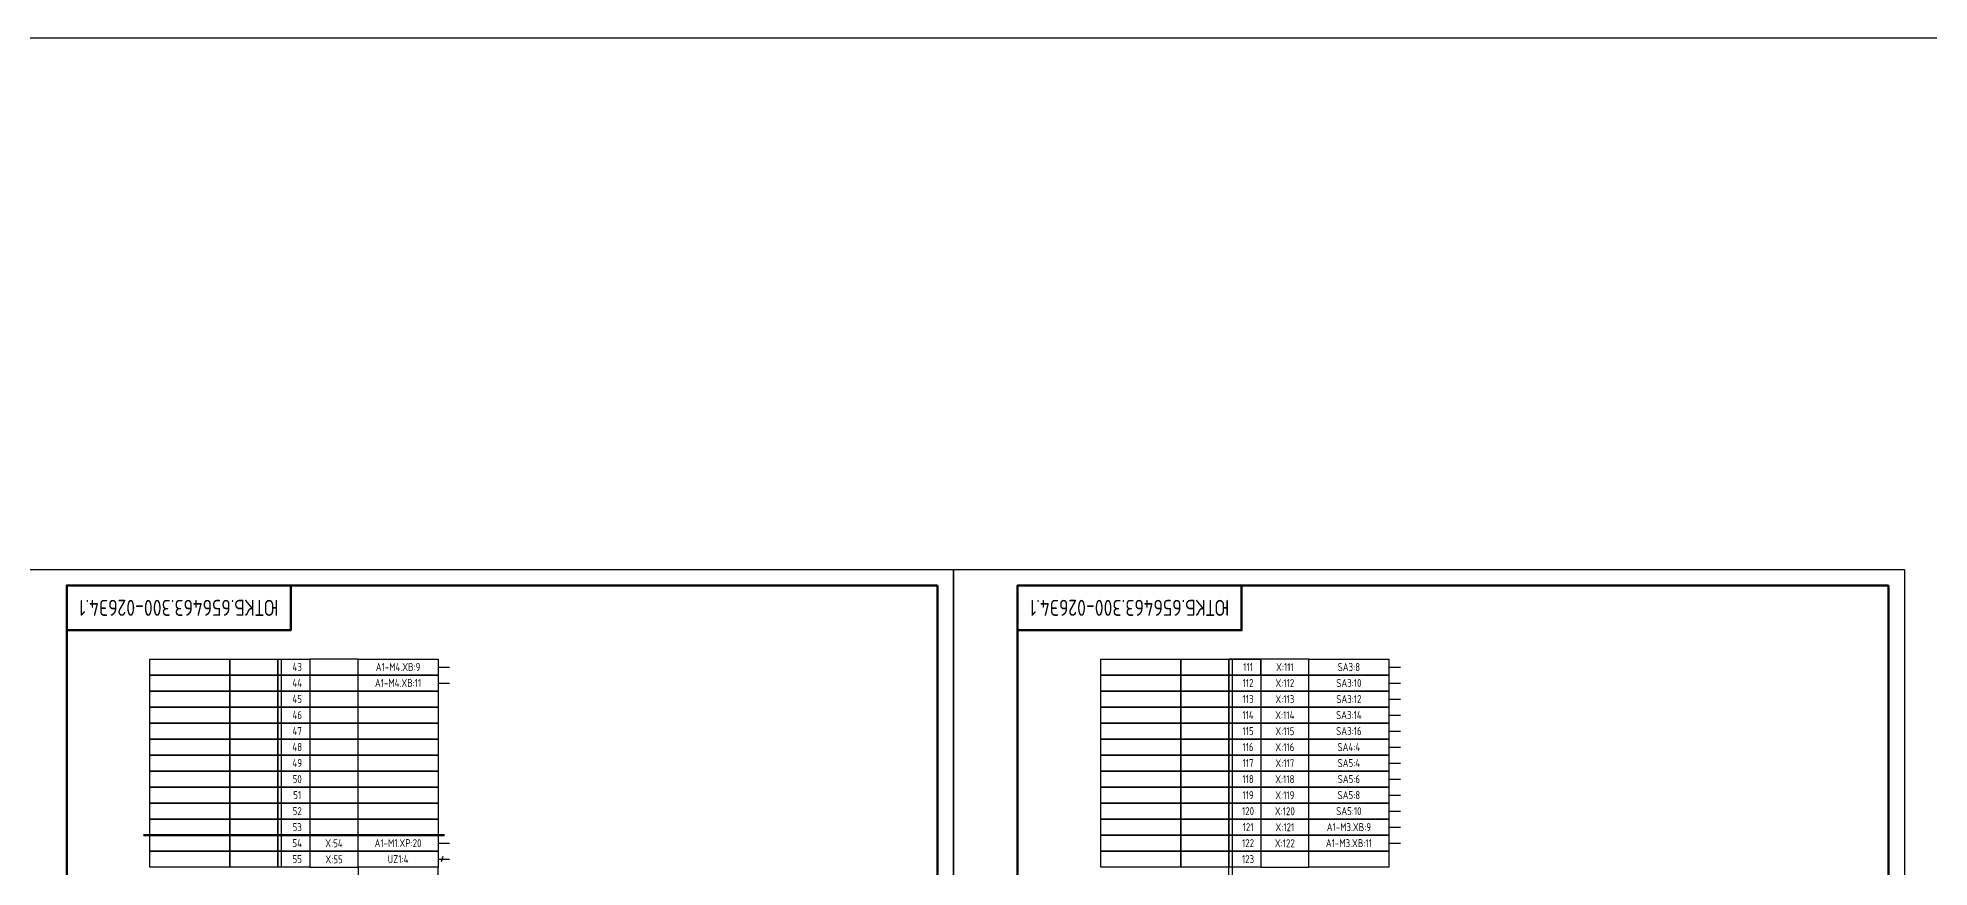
# Model space of a CAD drawing. Header units: millimetres. Extents: x -1117 to 4405, y -90 to 586.
# Drawn here: x 1988 to 2579, y 327 to 586 of the extents above; entities that cross this region are included whole.
import ezdxf

# ---------------------------------------------------------------- set-up
doc = ezdxf.new("R2010")
doc.units = ezdxf.units.MM
doc.styles.add('Gost_type_A', font='GOST_A.TTF')

# ---------------------------------------------------------------- blocks, each defined once
blk = doc.blocks.new('Штамп угловой верхний')
at = {"lineweight": 50}
blk.add_lwpolyline([(0, 0), (70, 0), (70, -14), (0, -14)], close=True, dxfattribs=at)

msp = doc.modelspace()

# ---------------------------------------------------------------- linework, layer by layer
for p, q in [((2113, 389.5), (2116.62, 389.5)), ((2113, 384.5), (2116.62, 384.5)), ((2410, 389.5), (2413.62, 389.5)), ((2410, 384.5), (2413.62, 384.5)), ((2410, 379.5), (2413.62, 379.5)), ((2410, 374.5), (2413.62, 374.5)), ((2410, 369.5), (2413.62, 369.5)), ((2410, 364.5), (2413.62, 364.5)), ((2410, 359.5), (2413.62, 359.5)), ((2410, 354.5), (2413.62, 354.5)), ((2410, 349.5), (2413.62, 349.5)), ((2410, 344.5), (2413.62, 344.5)), ((2410, 339.5), (2413.62, 339.5)), ((2113, 334.5), (2116.62, 334.5)), ((2410, 334.5), (2413.62, 334.5)), ((2113, 329.5), (2116.62, 329.5)), ((2114.54, 330.31), (2113.96, 328.69))]:
    msp.add_line(p, q)
at = {"lineweight": 50}
msp.add_line((2021, 337), (2115, 337), dxfattribs=at)
at = {"color": 6}
msp.add_lwpolyline([(-1117.42, 586), (4404.54, 586), (4404.54, -90), (-1117.42, -90)], close=True, dxfattribs=at)
for points in [[(2274, 420), (2274, 0), (1977, 0), (1977, 420)], [(2571, 420), (2571, 0), (2274, 0), (2274, 420)], [(2023, 392), (2048, 392), (2048, 387), (2023, 387)], [(2048, 392), (2063, 392), (2063, 387), (2048, 387)], [(2063, 392), (2073, 392), (2073, 387), (2063, 387)], [(2063, 392), (2064, 392), (2064, 327), (2063, 327)], [(2088, 392), (2073, 392), (2073, 387), (2088, 387)], [(2088, 392), (2113, 392), (2113, 387), (2088, 387)], [(2320, 392), (2345, 392), (2345, 387), (2320, 387)], [(2345, 392), (2360, 392), (2360, 387), (2345, 387)], [(2370, 392), (2360, 392), (2360, 387), (2370, 387)], [(2360, 392), (2370, 392), (2370, 387), (2360, 387)], [(2360, 392), (2361, 392), (2361, 312), (2360, 312)], [(2385, 392), (2370, 392), (2370, 387), (2385, 387)], [(2385, 392), (2410, 392), (2410, 387), (2385, 387)], [(2023, 387), (2048, 387), (2048, 382), (2023, 382)], [(2048, 387), (2063, 387), (2063, 382), (2048, 382)], [(2063, 387), (2073, 387), (2073, 382), (2063, 382)], [(2088, 387), (2073, 387), (2073, 382), (2088, 382)], [(2088, 387), (2113, 387), (2113, 382), (2088, 382)], [(2320, 387), (2345, 387), (2345, 382), (2320, 382)], [(2345, 387), (2360, 387), (2360, 382), (2345, 382)], [(2360, 387), (2370, 387), (2370, 382), (2360, 382)], [(2385, 387), (2370, 387), (2370, 382), (2385, 382)], [(2385, 387), (2410, 387), (2410, 382), (2385, 382)], [(2023, 382), (2048, 382), (2048, 377), (2023, 377)], [(2048, 382), (2063, 382), (2063, 377), (2048, 377)], [(2063, 382), (2073, 382), (2073, 377), (2063, 377)], [(2088, 382), (2073, 382), (2073, 377), (2088, 377)], [(2088, 382), (2113, 382), (2113, 377), (2088, 377)], [(2320, 382), (2345, 382), (2345, 377), (2320, 377)], [(2345, 382), (2360, 382), (2360, 377), (2345, 377)], [(2360, 382), (2370, 382), (2370, 377), (2360, 377)], [(2385, 382), (2370, 382), (2370, 377), (2385, 377)], [(2385, 382), (2410, 382), (2410, 377), (2385, 377)], [(2023, 377), (2048, 377), (2048, 372), (2023, 372)], [(2048, 377), (2063, 377), (2063, 372), (2048, 372)], [(2063, 377), (2073, 377), (2073, 372), (2063, 372)], [(2088, 377), (2073, 377), (2073, 372), (2088, 372)], [(2088, 377), (2113, 377), (2113, 372), (2088, 372)], [(2320, 377), (2345, 377), (2345, 372), (2320, 372)], [(2345, 377), (2360, 377), (2360, 372), (2345, 372)], [(2360, 377), (2370, 377), (2370, 372), (2360, 372)], [(2385, 377), (2370, 377), (2370, 372), (2385, 372)], [(2385, 377), (2410, 377), (2410, 372), (2385, 372)], [(2023, 372), (2048, 372), (2048, 367), (2023, 367)], [(2023, 367), (2048, 367), (2048, 362), (2023, 362)], [(2048, 372), (2063, 372), (2063, 367), (2048, 367)], [(2048, 367), (2063, 367), (2063, 362), (2048, 362)], [(2063, 372), (2073, 372), (2073, 367), (2063, 367)], [(2063, 367), (2073, 367), (2073, 362), (2063, 362)], [(2088, 372), (2073, 372), (2073, 367), (2088, 367)], [(2088, 367), (2073, 367), (2073, 362), (2088, 362)], [(2088, 372), (2113, 372), (2113, 367), (2088, 367)], [(2088, 367), (2113, 367), (2113, 362), (2088, 362)], [(2320, 372), (2345, 372), (2345, 367), (2320, 367)], [(2320, 367), (2345, 367), (2345, 362), (2320, 362)], [(2345, 372), (2360, 372), (2360, 367), (2345, 367)], [(2345, 367), (2360, 367), (2360, 362), (2345, 362)], [(2360, 372), (2370, 372), (2370, 367), (2360, 367)], [(2360, 367), (2370, 367), (2370, 362), (2360, 362)], [(2385, 372), (2370, 372), (2370, 367), (2385, 367)], [(2385, 367), (2370, 367), (2370, 362), (2385, 362)], [(2385, 372), (2410, 372), (2410, 367), (2385, 367)], [(2385, 367), (2410, 367), (2410, 362), (2385, 362)], [(2023, 362), (2048, 362), (2048, 357), (2023, 357)], [(2048, 362), (2063, 362), (2063, 357), (2048, 357)], [(2063, 362), (2073, 362), (2073, 357), (2063, 357)], [(2088, 362), (2073, 362), (2073, 357), (2088, 357)], [(2088, 362), (2113, 362), (2113, 357), (2088, 357)], [(2320, 362), (2345, 362), (2345, 357), (2320, 357)], [(2345, 362), (2360, 362), (2360, 357), (2345, 357)], [(2360, 362), (2370, 362), (2370, 357), (2360, 357)], [(2385, 362), (2370, 362), (2370, 357), (2385, 357)], [(2385, 362), (2410, 362), (2410, 357), (2385, 357)], [(2023, 357), (2048, 357), (2048, 352), (2023, 352)], [(2048, 357), (2063, 357), (2063, 352), (2048, 352)], [(2063, 357), (2073, 357), (2073, 352), (2063, 352)], [(2088, 357), (2073, 357), (2073, 352), (2088, 352)], [(2088, 357), (2113, 357), (2113, 352), (2088, 352)], [(2320, 357), (2345, 357), (2345, 352), (2320, 352)], [(2345, 357), (2360, 357), (2360, 352), (2345, 352)], [(2360, 357), (2370, 357), (2370, 352), (2360, 352)], [(2385, 357), (2370, 357), (2370, 352), (2385, 352)], [(2385, 357), (2410, 357), (2410, 352), (2385, 352)], [(2023, 352), (2048, 352), (2048, 347), (2023, 347)], [(2048, 352), (2063, 352), (2063, 347), (2048, 347)], [(2063, 352), (2073, 352), (2073, 347), (2063, 347)], [(2088, 352), (2073, 352), (2073, 347), (2088, 347)], [(2088, 352), (2113, 352), (2113, 347), (2088, 347)], [(2320, 352), (2345, 352), (2345, 347), (2320, 347)], [(2345, 352), (2360, 352), (2360, 347), (2345, 347)], [(2360, 352), (2370, 352), (2370, 347), (2360, 347)], [(2385, 352), (2370, 352), (2370, 347), (2385, 347)], [(2385, 352), (2410, 352), (2410, 347), (2385, 347)], [(2023, 347), (2048, 347), (2048, 342), (2023, 342)], [(2048, 347), (2063, 347), (2063, 342), (2048, 342)], [(2063, 347), (2073, 347), (2073, 342), (2063, 342)], [(2088, 347), (2073, 347), (2073, 342), (2088, 342)], [(2088, 347), (2113, 347), (2113, 342), (2088, 342)], [(2320, 347), (2345, 347), (2345, 342), (2320, 342)], [(2345, 347), (2360, 347), (2360, 342), (2345, 342)], [(2360, 347), (2370, 347), (2370, 342), (2360, 342)], [(2385, 347), (2370, 347), (2370, 342), (2385, 342)], [(2385, 347), (2410, 347), (2410, 342), (2385, 342)], [(2023, 342), (2048, 342), (2048, 337), (2023, 337)], [(2023, 337), (2048, 337), (2048, 332), (2023, 332)], [(2048, 342), (2063, 342), (2063, 337), (2048, 337)], [(2048, 337), (2063, 337), (2063, 332), (2048, 332)], [(2063, 342), (2073, 342), (2073, 337), (2063, 337)], [(2063, 337), (2073, 337), (2073, 332), (2063, 332)], [(2088, 342), (2073, 342), (2073, 337), (2088, 337)], [(2088, 337), (2073, 337), (2073, 332), (2088, 332)], [(2088, 342), (2113, 342), (2113, 337), (2088, 337)], [(2088, 337), (2113, 337), (2113, 332), (2088, 332)], [(2320, 342), (2345, 342), (2345, 337), (2320, 337)], [(2320, 337), (2345, 337), (2345, 332), (2320, 332)], [(2345, 342), (2360, 342), (2360, 337), (2345, 337)], [(2345, 337), (2360, 337), (2360, 332), (2345, 332)], [(2360, 342), (2370, 342), (2370, 337), (2360, 337)], [(2360, 337), (2370, 337), (2370, 332), (2360, 332)], [(2385, 342), (2370, 342), (2370, 337), (2385, 337)], [(2385, 337), (2370, 337), (2370, 332), (2385, 332)], [(2385, 342), (2410, 342), (2410, 337), (2385, 337)], [(2385, 337), (2410, 337), (2410, 332), (2385, 332)], [(2023, 332), (2048, 332), (2048, 327), (2023, 327)], [(2048, 332), (2063, 332), (2063, 327), (2048, 327)], [(2063, 332), (2073, 332), (2073, 327), (2063, 327)], [(2088, 332), (2073, 332), (2073, 327), (2088, 327)], [(2088, 332), (2113, 332), (2113, 327), (2088, 327)], [(2320, 332), (2345, 332), (2345, 327), (2320, 327)], [(2345, 332), (2360, 332), (2360, 327), (2345, 327)], [(2360, 332), (2370, 332), (2370, 327), (2360, 327)], [(2385, 332), (2370, 332), (2370, 327), (2385, 327)], [(2385, 332), (2410, 332), (2410, 327), (2385, 327)], [(2113, 327), (2088, 327), (2088, 317), (2113, 317)]]:
    msp.add_lwpolyline(points, close=True)
at = {"lineweight": 50}
for points in [[(2269, 415), (2269, 5), (1997, 5), (1997, 415)], [(2566, 415), (2566, 5), (2294, 5), (2294, 415)]]:
    msp.add_lwpolyline(points, close=True, dxfattribs=at)

# ---------------------------------------------------------------- block references
for p in [(1997, 415), (2294, 415)]:
    msp.add_blockref('Штамп угловой верхний', p)

# ---------------------------------------------------------------- texts
at = {"char_height": 5, "width": 70, "attachment_point": 5, "rotation": 180, "style": 'Gost_type_A'}
for insert in [(2032, 408), (2329, 408)]:
    msp.add_mtext('ЮТКБ.656463.300-026Э4.1', dxfattribs=dict(at, insert=insert))
at = {"ltscale": 10, "char_height": 2.5, "attachment_point": 5, "style": 'Gost_type_A'}
for s, insert, width in [('43', (2069, 389.5), 8), ('111', (2366, 389.5), 8), ('X:111', (2377.5, 389.47), 15), ('44', (2069, 384.5), 8), ('112', (2366, 384.5), 8), ('X:112', (2377.5, 384.47), 15), ('45', (2069, 379.5), 8), ('113', (2366, 379.5), 8), ('X:113', (2377.5, 379.47), 15), ('46', (2069, 374.5), 8), ('114', (2366, 374.5), 8), ('X:114', (2377.5, 374.47), 15), ('47', (2069, 369.5), 8), ('115', (2366, 369.5), 8), ('X:115', (2377.5, 369.47), 15), ('48', (2069, 364.5), 8), ('49', (2069, 359.5), 8), ('116', (2366, 364.5), 8), ('117', (2366, 359.5), 8), ('X:116', (2377.5, 364.47), 15), ('X:117', (2377.5, 359.47), 15), ('50', (2069, 354.5), 8), ('118', (2366, 354.5), 8), ('X:118', (2377.5, 354.47), 15), ('51', (2069, 349.5), 8), ('119', (2366, 349.5), 8), ('X:119', (2377.5, 349.47), 15), ('52', (2069, 344.5), 8), ('120', (2366, 344.5), 8), ('X:120', (2377.5, 344.47), 15), ('53', (2069, 339.5), 8), ('121', (2366, 339.5), 8), ('X:121', (2377.5, 339.47), 15), ('54', (2069, 334.5), 8), ('X:54', (2080.5, 334.47), 15), ('122', (2366, 334.5), 8), ('X:122', (2377.5, 334.47), 15), ('55', (2069, 329.5), 8), ('X:55', (2080.5, 329.47), 15), ('123', (2366, 329.5), 8)]:
    msp.add_mtext(s, dxfattribs=dict(at, insert=insert, width=width))
at = {"char_height": 2.5, "width": 25, "attachment_point": 5, "style": 'Gost_type_A'}
for s, insert in [('A1-M4.XВ:9', (2100.5, 389.5)), ('{\\C0;SA3:8}', (2397.5, 389.5)), ('A1-M4.XВ:11', (2100.5, 384.5)), ('{\\C0;SA3:10}', (2397.5, 384.5)), ('{\\C0;SA3:12}', (2397.5, 379.5)), ('{\\C0;SA3:14}', (2397.5, 374.5)), ('{\\C0;SA3:16}', (2397.5, 369.5)), ('{\\C0;SA4:4}', (2397.5, 364.5)), ('{\\C0;SA5:4}', (2397.5, 359.5)), ('{\\C0;SA5:6}', (2397.5, 354.5)), ('{\\C0;SA5:8}', (2397.5, 349.5)), ('{\\C0;SA5:10}', (2397.5, 344.5)), ('{\\C0;A1-}M3.XB:9', (2397.5, 339.5)), ('{\\C0;A1-}M1.XP:20', (2100.5, 334.5)), ('{\\C0;A1-}M3.XB:11', (2397.5, 334.5))]:
    msp.add_mtext(s, dxfattribs=dict(at, insert=insert))
at = {"color": 0, "insert": (2100.5, 329.5), "char_height": 2.5, "width": 25, "attachment_point": 5, "style": 'Gost_type_A'}
msp.add_mtext('UZ1:4', dxfattribs=at)

doc.saveas('drawing.dxf')
